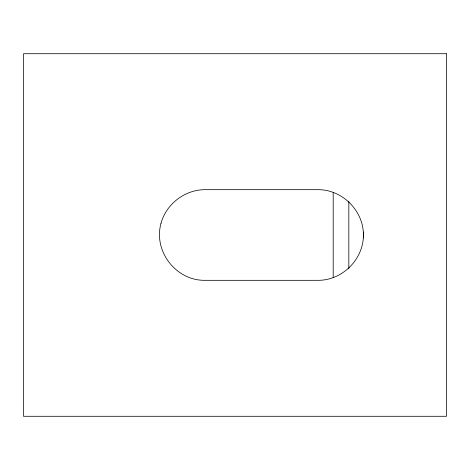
<?xml version="1.0" encoding="UTF-8"?>
<svg xmlns="http://www.w3.org/2000/svg" width="470" height="470" viewBox="0 0 470 470"><rect width="100%" height="100%" fill="white"/><g stroke="black" fill="none" stroke-linecap="round" stroke-linejoin="round"><path stroke-width="0.7" d="M363.41 232.062L363.41 237.938M348.834 201.236L348.834 268.764M333.195 192.43L333.195 277.57M161.01 223.268C153.214 251.127 175.856 280.643 204.785 280.32L318.09 280.32C342.348 280.473 363.563 259.258 363.41 235C363.563 210.742 342.348 189.528 318.09 189.68L204.785 189.68C184.751 189.792 166.304 203.945 161.01 223.268M446.5 53.715L23.5 53.715L23.5 416.285L446.5 416.285L446.5 53.715"/></g></svg>
